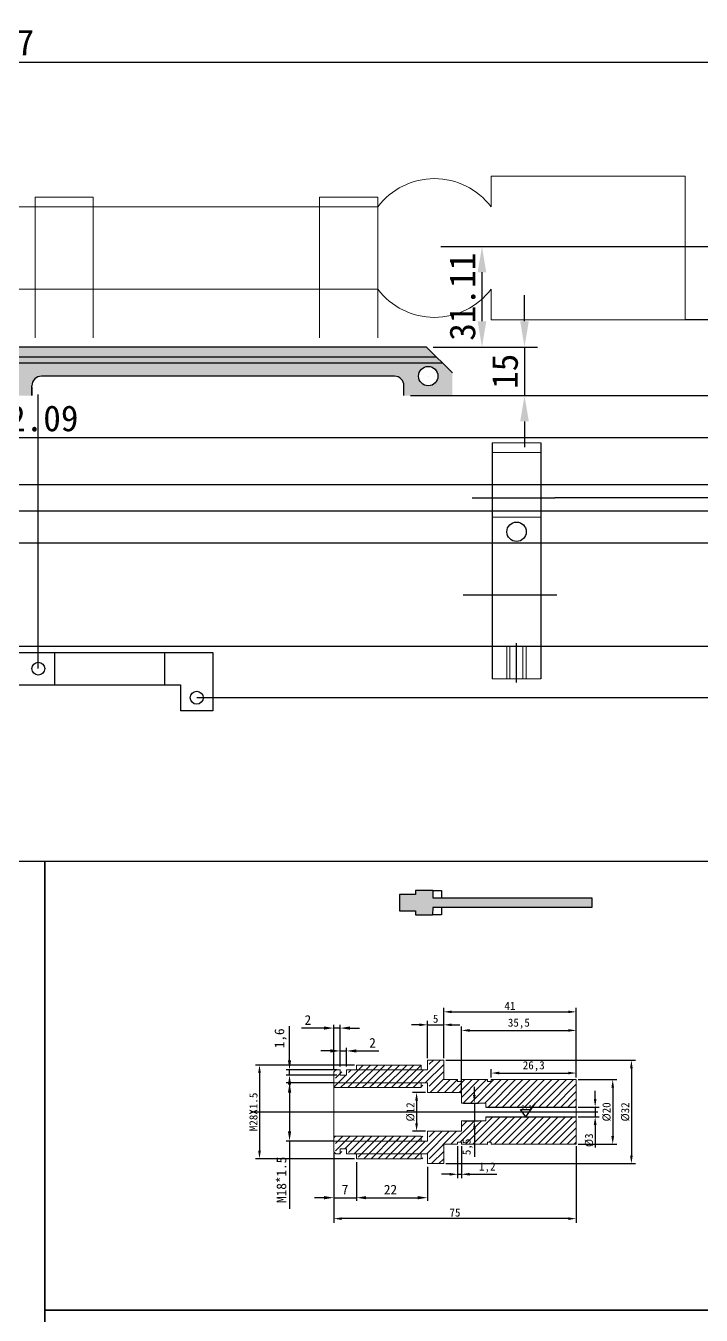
# Model space of a CAD drawing. Header units: millimetres. Extents: x 1443 to 3417, y 283 to 1662.
# Drawn here: x 2330.1 to 2538.9, y 1263.7 to 1662.5 of the extents above; entities that cross this region are included whole.
import ezdxf

# ---------------------------------------------------------------- set-up
doc = ezdxf.new("R2010")
doc.units = ezdxf.units.MM
doc.linetypes.add('ACAD_ISO07W100', pattern=[3, 0, -3])
doc.linetypes.add('DASHDOTX3', pattern=[508, 254, -127, 0, -127])
doc.layers.get('Defpoints').update_dxf_attribs({"color": 6})
doc.layers.add('中线', color=1, linetype='DASHDOTX3')
doc.layers.add('标注线', color=3, linetype='Continuous')
doc.layers.add('实线', color=7, linetype='Continuous', lineweight=20)
doc.layers.add('实线2', color=5, linetype='Continuous', lineweight=20)
doc.styles.get("Standard").update_dxf_attribs({"font": 'SimSun.ttf'})
doc.dimstyles.new('ISO-25', dxfattribs={"dimtxt": 2.5, "dimasz": 2.5, "dimexe": 1.25, "dimexo": 0.625, "dimtad": 1, "dimtxsty": 'Standard', "dimcen": 2.5, "dimadec": 0, "dimazin": 0, "dimtfac": 1, "dimtmove": 0, "dimatfit": 3, "dimfxl": 1, "dimarcsym": 0})
doc.dimstyles.new('大尺寸', dxfattribs={"dimtxt": 8, "dimasz": 8, "dimexe": 4, "dimexo": 2, "dimgap": 2, "dimtad": 1, "dimdsep": 46, "dimtxsty": 'Standard', "dimcen": 8, "dimadec": 0, "dimazin": 0, "dimtfac": 1, "dimtmove": 0, "dimatfit": 3, "dimfxl": 1, "dimarcsym": 0})

# ---------------------------------------------------------------- blocks, each defined once
blk = doc.blocks.new('*D14')
at = {"layer": 'Defpoints', "color": 0}
for p in [(2463.59, 1316.54), (2464.79, 1316.54), (2464.79, 1307.25)]:
    blk.add_point(p, dxfattribs=at)
at = {"layer": '实线', "color": 0, "lineweight": -2}
for p, q in [((2463.59, 1315.92), (2463.59, 1306)), ((2464.79, 1315.92), (2464.79, 1306)), ((2461.09, 1307.25), (2458.59, 1307.25)), ((2463.59, 1307.25), (2464.79, 1307.25)), ((2467.29, 1307.25), (2475.75, 1307.25))]:
    blk.add_line(p, q, dxfattribs=at)
at = {"layer": '实线', "color": 0}
for points in [[(2461.09, 1307.67), (2461.09, 1306.84), (2463.59, 1307.25)], [(2467.29, 1307.67), (2467.29, 1306.84), (2464.79, 1307.25)]]:
    blk.add_solid(points, dxfattribs=at)
at = {"layer": '实线', "color": 0, "insert": (2472.77, 1309.34), "char_height": 2.5, "attachment_point": 5}
blk.add_mtext('1,2', dxfattribs=at)
blk = doc.blocks.new('*D15')
at = {"layer": 'Defpoints', "color": 0}
for p in [(2459.29, 1342.54), (2459.29, 1310.54), (2517.34, 1310.54)]:
    blk.add_point(p, dxfattribs=at)
at = {"layer": '实线', "color": 0, "lineweight": -2}
for p, q in [((2459.91, 1342.54), (2518.59, 1342.54)), ((2517.34, 1340.04), (2517.34, 1313.04)), ((2459.91, 1310.54), (2518.59, 1310.54))]:
    blk.add_line(p, q, dxfattribs=at)
at = {"layer": '实线', "color": 0}
for points in [[(2516.92, 1340.04), (2517.75, 1340.04), (2517.34, 1342.54)], [(2516.92, 1313.04), (2517.75, 1313.04), (2517.34, 1310.54)]]:
    blk.add_solid(points, dxfattribs=at)
at = {"layer": '实线', "color": 0, "insert": (2515.46, 1326.54), "char_height": 2.5, "attachment_point": 5, "rotation": 90}
blk.add_mtext('%%c32', dxfattribs=at)
blk = doc.blocks.new('*D16')
at = {"layer": 'Defpoints', "color": 0}
for p in [(2500.29, 1351.74), (2500.29, 1336.54), (2464.79, 1331.54)]:
    blk.add_point(p, dxfattribs=at)
at = {"layer": '实线', "color": 0, "lineweight": -2}
for p, q in [((2464.79, 1332.17), (2464.79, 1352.99)), ((2500.29, 1337.17), (2500.29, 1352.99)), ((2467.29, 1351.74), (2497.79, 1351.74))]:
    blk.add_line(p, q, dxfattribs=at)
at = {"layer": '实线', "color": 0}
for points in [[(2467.29, 1352.16), (2467.29, 1351.33), (2464.79, 1351.74)], [(2497.79, 1352.16), (2497.79, 1351.33), (2500.29, 1351.74)]]:
    blk.add_solid(points, dxfattribs=at)
at = {"layer": '实线', "color": 0, "insert": (2482.54, 1353.83), "char_height": 2.5, "attachment_point": 5}
blk.add_mtext('35,5', dxfattribs=at)
blk = doc.blocks.new('*D17')
at = {"layer": 'Defpoints', "color": 0}
for p in [(2473.99, 1336.54), (2500.29, 1338.56), (2500.29, 1336.54)]:
    blk.add_point(p, dxfattribs=at)
at = {"layer": '实线', "color": 0, "lineweight": -2}
for p, q in [((2473.99, 1337.17), (2473.99, 1339.81)), ((2476.49, 1338.56), (2497.79, 1338.56)), ((2500.29, 1337.17), (2500.29, 1339.81))]:
    blk.add_line(p, q, dxfattribs=at)
at = {"layer": '实线', "color": 0}
for points in [[(2476.49, 1338.98), (2476.49, 1338.15), (2473.99, 1338.56)], [(2497.79, 1338.98), (2497.79, 1338.15), (2500.29, 1338.56)]]:
    blk.add_solid(points, dxfattribs=at)
at = {"layer": '实线', "color": 0, "lineweight": -3, "insert": (2487.14, 1340.65), "char_height": 2.5, "attachment_point": 5}
blk.add_mtext('26,3', dxfattribs=at)
blk = doc.blocks.new('*D18')
at = {"color": 0, "lineweight": -2}
for p, q in [((2459.29, 1343.17), (2459.29, 1358.74)), ((2461.79, 1357.49), (2497.79, 1357.49)), ((2500.29, 1337.17), (2500.29, 1358.74))]:
    blk.add_line(p, q, dxfattribs=at)
at = {"color": 0}
for points in [[(2461.79, 1357.9), (2461.79, 1357.07), (2459.29, 1357.49)], [(2497.79, 1357.9), (2497.79, 1357.07), (2500.29, 1357.49)]]:
    blk.add_solid(points, dxfattribs=at)
at = {"layer": 'Defpoints', "color": 0}
for p in [(2500.29, 1357.49), (2459.29, 1342.54), (2500.29, 1336.54)]:
    blk.add_point(p, dxfattribs=at)
at = {"color": 0, "insert": (2479.79, 1359.36), "char_height": 2.5, "attachment_point": 5}
blk.add_mtext('41', dxfattribs=at)
blk = doc.blocks.new('*D19')
at = {"color": 0, "lineweight": -2}
for p, q in [((2506.14, 1330.54), (2506.14, 1333.04)), ((2500.91, 1328.04), (2507.39, 1328.04)), ((2506.14, 1328.04), (2506.14, 1325.04)), ((2500.91, 1325.04), (2507.39, 1325.04)), ((2506.14, 1322.54), (2506.14, 1315.53))]:
    blk.add_line(p, q, dxfattribs=at)
at = {"color": 0}
for points in [[(2505.72, 1330.54), (2506.55, 1330.54), (2506.14, 1328.04)], [(2505.72, 1322.54), (2506.55, 1322.54), (2506.14, 1325.04)]]:
    blk.add_solid(points, dxfattribs=at)
at = {"layer": 'Defpoints', "color": 0}
for p in [(2500.29, 1328.04), (2500.29, 1325.04), (2506.14, 1325.04)]:
    blk.add_point(p, dxfattribs=at)
at = {"color": 0, "insert": (2504.26, 1317.78), "char_height": 2.5, "attachment_point": 5, "rotation": 90}
blk.add_mtext('%%c3', dxfattribs=at)
blk = doc.blocks.new('*D301')
at = {"color": 0, "lineweight": -2}
for p, q in [((2453.67, 1332.54), (2449.66, 1332.54)), ((2450.91, 1330.04), (2450.91, 1323.04)), ((2453.67, 1320.54), (2449.66, 1320.54))]:
    blk.add_line(p, q, dxfattribs=at)
at = {"color": 0}
for points in [[(2450.49, 1330.04), (2451.32, 1330.04), (2450.91, 1332.54)], [(2450.49, 1323.04), (2451.32, 1323.04), (2450.91, 1320.54)]]:
    blk.add_solid(points, dxfattribs=at)
at = {"layer": 'Defpoints', "color": 0}
for p in [(2454.29, 1332.54), (2450.91, 1320.54), (2454.29, 1320.54)]:
    blk.add_point(p, dxfattribs=at)
at = {"color": 0, "insert": (2449.03, 1326.54), "char_height": 2.5, "attachment_point": 5, "rotation": 90}
blk.add_mtext('%%c12', dxfattribs=at)
blk = doc.blocks.new('*D327')
at = {"color": 0, "lineweight": -2}
for p, q in [((2425.29, 1313.92), (2425.29, 1292.28)), ((2500.29, 1315.92), (2500.29, 1292.28)), ((2497.79, 1293.53), (2427.79, 1293.53))]:
    blk.add_line(p, q, dxfattribs=at)
at = {"color": 0}
for points in [[(2427.79, 1293.95), (2427.79, 1293.11), (2425.29, 1293.53)], [(2497.79, 1293.95), (2497.79, 1293.11), (2500.29, 1293.53)]]:
    blk.add_solid(points, dxfattribs=at)
at = {"layer": 'Defpoints', "color": 0}
for p in [(2500.29, 1316.54), (2425.29, 1314.54), (2425.29, 1293.53)]:
    blk.add_point(p, dxfattribs=at)
at = {"color": 0, "insert": (2462.79, 1295.41), "char_height": 2.5, "attachment_point": 5}
blk.add_mtext('75', dxfattribs=at)
blk = doc.blocks.new('*D337')
at = {"color": 0, "lineweight": -2}
for p, q in [((2451.79, 1353.48), (2449.29, 1353.48)), ((2454.29, 1343.17), (2454.29, 1354.73)), ((2454.29, 1353.48), (2459.29, 1353.48)), ((2459.29, 1343.17), (2459.29, 1354.73)), ((2461.79, 1353.48), (2464.29, 1353.48))]:
    blk.add_line(p, q, dxfattribs=at)
at = {"color": 0}
for points in [[(2451.79, 1353.89), (2451.79, 1353.06), (2454.29, 1353.48)], [(2461.79, 1353.89), (2461.79, 1353.06), (2459.29, 1353.48)]]:
    blk.add_solid(points, dxfattribs=at)
at = {"layer": 'Defpoints', "color": 0}
for p in [(2459.29, 1353.48), (2454.29, 1342.54), (2459.29, 1342.54)]:
    blk.add_point(p, dxfattribs=at)
at = {"color": 0, "insert": (2456.79, 1355.35), "char_height": 2.5, "attachment_point": 5}
blk.add_mtext('5', dxfattribs=at)
blk = doc.blocks.new('*D338')
at = {"color": 0, "lineweight": -2}
for p, q in [((2500.91, 1336.54), (2512.82, 1336.54)), ((2511.57, 1334.04), (2511.57, 1319.04)), ((2500.91, 1316.54), (2512.82, 1316.54))]:
    blk.add_line(p, q, dxfattribs=at)
at = {"color": 0}
for points in [[(2511.15, 1334.04), (2511.98, 1334.04), (2511.57, 1336.54)], [(2511.15, 1319.04), (2511.98, 1319.04), (2511.57, 1316.54)]]:
    blk.add_solid(points, dxfattribs=at)
at = {"layer": 'Defpoints', "color": 0}
for p in [(2500.29, 1336.54), (2500.29, 1316.54), (2511.57, 1316.54)]:
    blk.add_point(p, dxfattribs=at)
at = {"color": 0, "insert": (2509.69, 1326.54), "char_height": 2.5, "attachment_point": 5, "rotation": 90}
blk.add_mtext('%%c20', dxfattribs=at)
blk = doc.blocks.new('*D339')
at = {"color": 0, "lineweight": -2}
for p, q in [((2468.77, 1331.79), (2468.77, 1334.29)), ((2465.42, 1329.29), (2470.02, 1329.29)), ((2468.77, 1329.29), (2468.77, 1323.79)), ((2465.42, 1323.79), (2470.02, 1323.79)), ((2468.77, 1321.29), (2468.77, 1312.64))]:
    blk.add_line(p, q, dxfattribs=at)
at = {"color": 0}
for points in [[(2468.36, 1331.79), (2469.19, 1331.79), (2468.77, 1329.29)], [(2468.36, 1321.29), (2469.19, 1321.29), (2468.77, 1323.79)]]:
    blk.add_solid(points, dxfattribs=at)
at = {"layer": 'Defpoints', "color": 0}
for p in [(2464.79, 1329.29), (2464.79, 1323.79), (2468.77, 1323.79)]:
    blk.add_point(p, dxfattribs=at)
at = {"color": 0, "insert": (2466.69, 1315.72), "char_height": 2.5, "attachment_point": 5, "rotation": 90}
blk.add_mtext('5,5', dxfattribs=at)
blk = doc.blocks.new('*D340')
at = {"color": 0, "lineweight": -2}
for p, q in [((2431.67, 1341.04), (2401.08, 1341.04)), ((2402.33, 1338.54), (2402.33, 1314.54)), ((2431.67, 1312.04), (2401.08, 1312.04))]:
    blk.add_line(p, q, dxfattribs=at)
at = {"color": 0}
for points in [[(2401.92, 1338.54), (2402.75, 1338.54), (2402.33, 1341.04)], [(2401.92, 1314.54), (2402.75, 1314.54), (2402.33, 1312.04)]]:
    blk.add_solid(points, dxfattribs=at)
at = {"layer": 'Defpoints', "color": 0}
for p in [(2432.29, 1341.04), (2402.33, 1312.04), (2432.3, 1312.04)]:
    blk.add_point(p, dxfattribs=at)
at = {"color": 0, "insert": (2400.46, 1326.54), "char_height": 2.5, "attachment_point": 5, "rotation": 90}
blk.add_mtext('M28X1.5', dxfattribs=at)
blk = doc.blocks.new('*D434')
at = {"color": 0, "lineweight": -2}
for p, q in [((2063.97, 1522.44), (2063.97, 1539)), ((2596.06, 1524.94), (2596.06, 1539)), ((2588.06, 1535), (2071.97, 1535))]:
    blk.add_line(p, q, dxfattribs=at)
at = {"color": 0}
for points in [[(2071.97, 1536.33), (2071.97, 1533.67), (2063.97, 1535)], [(2588.06, 1536.33), (2588.06, 1533.67), (2596.06, 1535)]]:
    blk.add_solid(points, dxfattribs=at)
at = {"layer": 'Defpoints', "color": 0}
for p in [(2063.97, 1535), (2063.97, 1520.44), (2596.06, 1522.94)]:
    blk.add_point(p, dxfattribs=at)
at = {"color": 0, "insert": (2330.02, 1541), "char_height": 8, "attachment_point": 5}
blk.add_mtext('532.09', dxfattribs=at)
blk = doc.blocks.new('*D435')
at = {"color": 0, "lineweight": -2}
for p, q in [((1924.9, 1521.21), (1924.9, 1655.22)), ((2707.77, 1528.46), (2707.77, 1655.22)), ((1932.9, 1651.22), (2699.77, 1651.22))]:
    blk.add_line(p, q, dxfattribs=at)
at = {"color": 0}
for points in [[(1932.9, 1652.55), (1932.9, 1649.88), (1924.9, 1651.22)], [(2699.77, 1652.55), (2699.77, 1649.88), (2707.77, 1651.22)]]:
    blk.add_solid(points, dxfattribs=at)
at = {"layer": 'Defpoints', "color": 0}
for p in [(2707.77, 1651.22), (2707.77, 1526.46), (1924.9, 1519.21)]:
    blk.add_point(p, dxfattribs=at)
at = {"color": 0, "insert": (2316.33, 1657.22), "char_height": 8, "attachment_point": 5}
blk.add_mtext('782.87', dxfattribs=at)
blk = doc.blocks.new('*D437')
at = {"color": 0, "lineweight": -2}
for p, q in [((2458.43, 1594.22), (2619.57, 1594.22)), ((2615.57, 1534.46), (2615.57, 1586.22)), ((2614.06, 1526.46), (2611.57, 1526.46))]:
    blk.add_line(p, q, dxfattribs=at)
at = {"color": 0}
for points in [[(2614.24, 1586.22), (2616.9, 1586.22), (2615.57, 1594.22)], [(2614.24, 1534.46), (2616.9, 1534.46), (2615.57, 1526.46)]]:
    blk.add_solid(points, dxfattribs=at)
at = {"layer": 'Defpoints', "color": 0}
for p in [(2456.43, 1594.22), (2615.57, 1594.22), (2616.06, 1526.46)]:
    blk.add_point(p, dxfattribs=at)
at = {"color": 0, "insert": (2609.57, 1560.34), "char_height": 8, "attachment_point": 5, "rotation": 90}
blk.add_mtext('67.76', dxfattribs=at)
blk = doc.blocks.new('*D438')
at = {"color": 0, "lineweight": -2}
for p, q in [((2458.43, 1594.22), (2475.13, 1594.22)), ((2471.13, 1586.22), (2471.13, 1571.1)), ((2456, 1563.1), (2475.13, 1563.1))]:
    blk.add_line(p, q, dxfattribs=at)
at = {"color": 0}
for points in [[(2469.8, 1586.22), (2472.46, 1586.22), (2471.13, 1594.22)], [(2469.8, 1571.1), (2472.46, 1571.1), (2471.13, 1563.1)]]:
    blk.add_solid(points, dxfattribs=at)
at = {"layer": 'Defpoints', "color": 0}
for p in [(2456.43, 1594.22), (2454, 1563.1), (2471.13, 1563.1)]:
    blk.add_point(p, dxfattribs=at)
at = {"color": 0, "insert": (2465.13, 1578.66), "char_height": 8, "attachment_point": 5, "rotation": 90}
blk.add_mtext('31.11', dxfattribs=at)
blk = doc.blocks.new('*D439')
at = {"color": 0, "lineweight": -2}
for p, q in [((2484.28, 1571.1), (2484.28, 1579.1)), ((2456, 1563.1), (2488.28, 1563.1)), ((2484.28, 1563.1), (2484.28, 1548.11)), ((2449.01, 1548.11), (2488.28, 1548.11)), ((2484.28, 1540.11), (2484.28, 1532.11))]:
    blk.add_line(p, q, dxfattribs=at)
at = {"color": 0}
for points in [[(2482.95, 1571.1), (2485.62, 1571.1), (2484.28, 1563.1)], [(2482.95, 1540.11), (2485.62, 1540.11), (2484.28, 1548.11)]]:
    blk.add_solid(points, dxfattribs=at)
at = {"layer": 'Defpoints', "color": 0}
for p in [(2454, 1563.1), (2447.01, 1548.11), (2484.28, 1548.11)]:
    blk.add_point(p, dxfattribs=at)
at = {"color": 0, "insert": (2478.28, 1555.61), "char_height": 8, "attachment_point": 5, "rotation": 90}
blk.add_mtext('15', dxfattribs=at)
blk = doc.blocks.new('*D440')
at = {"color": 0, "lineweight": -2}
for p, q in [((2564.55, 1548.11), (2564.55, 1587.31)), ((2451.01, 1548.11), (2568.55, 1548.11)), ((2564.55, 1528.44), (2564.55, 1540.11)), ((2581.97, 1520.44), (2560.55, 1520.44))]:
    blk.add_line(p, q, dxfattribs=at)
at = {"color": 0}
for points in [[(2563.22, 1540.11), (2565.89, 1540.11), (2564.55, 1548.11)], [(2563.22, 1528.44), (2565.89, 1528.44), (2564.55, 1520.44)]]:
    blk.add_solid(points, dxfattribs=at)
at = {"layer": 'Defpoints', "color": 0}
for p in [(2449.01, 1548.11), (2564.55, 1548.11), (2583.97, 1520.44)]:
    blk.add_point(p, dxfattribs=at)
at = {"color": 0, "insert": (2558.55, 1571.71), "char_height": 8, "attachment_point": 5, "rotation": 90}
blk.add_mtext('27.67', dxfattribs=at)

msp = doc.modelspace()

# ---------------------------------------------------------------- hatches: boundary and pattern name
h = msp.add_hatch(color=256)
h.set_gradient(color1=(0, 0, 255), one_color=1, tint=1, name='INVCURVED')
h.paths.add_polyline_path([(2264.00951, 1563.10477), (2264.00951, 1560.10476), (2456.99951, 1560.10476), (2453.99951, 1563.10476)])
h = msp.add_hatch(color=256)
h.set_gradient(color1=(0, 0, 255), one_color=1, tint=1, name='INVCURVED')
h.paths.add_polyline_path([(2458.99951, 1558.10476), (2456.99951, 1560.10476), (2264.00951, 1560.10476), (2264.00951, 1558.10476)])
h = msp.add_hatch(color=256)
h.set_gradient(color1=(0, 0, 255), one_color=1, tint=1, name='INVCURVED')
h.paths.add_polyline_path([(2264.00951, 1558.10476), (2458.99951, 1558.10476), (2462.00951, 1555.09476), (2462.00951, 1548.10613), (2458.36224, 1548.1082), (2447.01122, 1548.10767), (2447.01122, 1551.103, 0.419857168), (2443.95021, 1554.11038), (2334.92333, 1554.1033, 0.414213562), (2331.92333, 1551.1033), (2331.92333, 1548.1033), (2316.92771, 1548.10261), (2316.92771, 1551.10261, 0.414213562), (2313.92771, 1554.10261)])
h.paths.add_polyline_path([(2457.50951, 1554.11038, 1), (2451.50951, 1554.11038, 1)], flags=16)
h.paths.add_polyline_path([(2321.42333, 1554.1033, 1), (2327.42333, 1554.1033, 1)], flags=16)
h = msp.add_hatch(color=256)
h.set_gradient(color1=(70, 191, 64), one_color=1, tint=1, name='SPHERICAL')
h.paths.add_polyline_path([(2505.11576, 1392.74394), (2455.92443, 1392.72358), (2455.94479, 1394.99663), (2450.5979, 1394.99663), (2450.5979, 1393.73535), (2445.64041, 1393.73535), (2445.64041, 1388.7496), (2450.56571, 1388.7496), (2450.56571, 1387.46296), (2455.87731, 1387.46296), (2455.89774, 1389.74394), (2505.11576, 1389.74394)])
h = msp.add_hatch()
h.set_pattern_fill('ANSI31', color=256, scale=0.5, style=0)
h.paths.add_polyline_path([(2432.81011, 1339.5429), (2429.80284, 1339.54206), (2429.80329, 1337.9415), (2427.80329, 1337.9415), (2427.80284, 1339.5415), (2426.80983, 1339.54123, 0.414131667), (2425.81011, 1338.54123), (2425.81011, 1335.54095), (2434.81011, 1335.54095), (2454.81011, 1335.54095), (2454.81011, 1339.5429), (2452.81011, 1339.5429)])
h.paths.add_polyline_path([(2452.81011, 1341.04095), (2434.81011, 1341.04095), (2434.81011, 1339.5429), (2452.81011, 1339.5429)])
h.paths.add_polyline_path([(2434.81011, 1341.04095), (2432.81011, 1341.04095), (2432.81011, 1339.5429), (2434.81011, 1339.5429)])
h.paths.add_polyline_path([(2452.81011, 1335.54095), (2434.81011, 1335.54095), (2434.81011, 1334.04095), (2452.81011, 1334.04095)])
h.paths.add_polyline_path([(2452.81011, 1319.04182), (2434.81011, 1319.04182), (2434.81011, 1317.54095), (2452.66859, 1317.54095), (2452.81011, 1317.68247)], flags=17)
h.paths.add_polyline_path([(2459.28881, 1316.54186), (2461.35378, 1316.54186), (2463.5901, 1316.54186), (2463.5901, 1317.14189), (2464.7901, 1317.14189), (2464.7901, 1316.54189), (2472.78881, 1316.54189), (2472.78881, 1317.14189), (2473.98881, 1317.14189), (2473.98881, 1316.54189), (2475.17299, 1316.54189), (2500.28881, 1316.54189), (2500.28881, 1325.04187), (2498.56529, 1325.04187), (2498.56529, 1325.04187), (2498.56529, 1325.04187), (2472.28881, 1325.04187), (2472.29075, 1323.79186), (2464.7901, 1323.79186), (2464.7901, 1320.54186), (2454.81011, 1320.54186), (2454.81011, 1319.04182), (2454.81011, 1317.54095), (2452.81011, 1317.54095), (2434.81011, 1317.54095), (2425.81011, 1317.54095), (2425.81011, 1314.5429, 0.414213562), (2426.81011, 1313.5429), (2427.80269, 1313.5429), (2427.80316, 1315.14252), (2429.80316, 1315.14249), (2429.8027, 1313.54378), (2432.81738, 1313.5429), (2452.81011, 1313.5429), (2454.81011, 1313.5429), (2454.81011, 1310.5429), (2459.28881, 1310.5429)])
h.paths.add_polyline_path([(2452.81011, 1313.5429), (2432.9551, 1313.5429), (2432.81738, 1313.40519), (2432.81738, 1312.0429), (2452.81011, 1312.0429)], flags=17)
h.paths.add_polyline_path([(2500.28881, 1336.54185), (2485.78881, 1336.54185), (2474.78881, 1336.54179), (2473.98881, 1336.54179), (2473.98881, 1335.94185), (2472.78881, 1335.94185), (2472.78881, 1336.54182), (2470.78931, 1336.54182), (2470.78931, 1336.54185), (2464.7901, 1336.54182), (2464.7901, 1335.94185), (2463.5901, 1335.94185), (2463.5901, 1336.54182), (2459.28881, 1336.54182), (2459.28881, 1342.54095), (2454.81011, 1342.54095), (2454.81011, 1335.04095), (2454.81011, 1334.04095), (2454.81011, 1332.54186), (2464.7901, 1332.54186), (2464.7901, 1329.29188), (2472.28881, 1329.29188), (2472.28881, 1328.04187), (2500.28881, 1328.04187)])
h.paths.add_polyline_path([(2496.83529, 1327.10691), (2500.32052, 1327.10691), (2500.32052, 1329.04725), (2496.83529, 1329.04725)], flags=9)
h = msp.add_hatch()
h.set_pattern_fill('ANSI31', color=256, scale=0.5, style=0)
h.paths.add_polyline_path([(2452.29011, 1335.54095), (2425.29011, 1335.54095), (2425.29011, 1334.04095), (2452.29011, 1334.04095)])
h.paths.add_polyline_path([(2452.29011, 1319.04182), (2425.29011, 1319.04182), (2425.29011, 1317.54095), (2452.14859, 1317.54095), (2452.29011, 1317.68247)])

# ---------------------------------------------------------------- linework, layer by layer
for p, q in [((2710.92771, 1571.48892), (2533.92771, 1571.48892)), ((2444.06073, 1554.11038), (2334.92333, 1554.1033)), ((2331.92333, 1548.1033), (2331.92333, 1551.1033)), ((2333.92771, 1463.64092), (2333.92771, 1548.44794)), ((2447.01122, 1548.10767), (2447.01122, 1551.10767)), ((2583.96528, 1520.44162), (2083.96528, 1520.44162)), ((2583.96528, 1516.44162), (2493.69726, 1516.44162)), ((2083.96528, 1512.44162), (2583.96528, 1512.44162)), ((2572.92901, 1502.45558), (2072.92901, 1502.45558)), ((2572.92901, 1470.45753), (2072.92901, 1470.45753)), ((2312.92771, 1468.64092), (2387.92771, 1468.64092)), ((2387.92771, 1468.64092), (2387.92771, 1450.64092)), ((2312.92771, 1458.64092), (2377.92771, 1458.64092)), ((2377.92771, 1458.64092), (2377.92771, 1450.64092)), ((2710.92771, 1454.64092), (2382.92771, 1454.64092)), ((2387.92771, 1450.64092), (2377.92771, 1450.64092)), ((2455.94479, 1394.99663), (2455.92443, 1392.72358)), ((2458.62964, 1394.99663), (2458.62964, 1392.7247)), ((2505.11576, 1392.74394), (2505.11576, 1389.74394)), ((2455.89774, 1389.74394), (2455.87731, 1387.46296)), ((2458.62964, 1389.74394), (2458.62964, 1387.4617))]:
    msp.add_line(p, q)
at = {"linetype": 'DASHDOTX3'}
for p, q in [((2453.99951, 1563.10476), (2264.00951, 1563.10477)), ((2264.00951, 1560.10476), (2456.99951, 1560.10476)), ((2453.99951, 1563.10476), (2462.00951, 1555.09476)), ((2458.99951, 1558.10476), (2264.00951, 1558.10476))]:
    msp.add_line(p, q, dxfattribs=at)
at = {"color": 1, "linetype": 'ACAD_ISO07W100'}
msp.add_line((2454.50951, 1554.11038), (2454.50951, 1554.11038), dxfattribs=at)
at = {"ltscale": 0.5}
for p, q in [((2474.28584, 1533.44162), (2474.28584, 1460.44358)), ((2489.28584, 1533.44162), (2489.28584, 1460.44358)), ((2500.27478, 1329.54187), (2500.28881, 1329.5559)), ((2452.14859, 1317.54095), (2452.29011, 1317.68247)), ((2432.29738, 1313.40519), (2432.4351, 1313.5429))]:
    msp.add_line(p, q, dxfattribs=at)
at = {"color": 1}
for p, q in [((2338.92771, 1468.64092), (2338.92771, 1458.64092)), ((2372.92771, 1468.64092), (2372.92771, 1458.64092))]:
    msp.add_line(p, q, dxfattribs=at)
at = {"color": 3}
for p, q in [((2450.5979, 1393.73535), (2445.64041, 1393.73535)), ((2445.64041, 1393.73535), (2445.64041, 1388.7496)), ((2455.94479, 1394.99663), (2450.5979, 1394.99663)), ((2450.5979, 1394.99663), (2450.5979, 1393.73535)), ((2455.92443, 1392.72358), (2505.11576, 1392.74394)), ((2445.64041, 1388.7496), (2450.56571, 1388.7496)), ((2450.56571, 1388.7496), (2450.56571, 1387.46296)), ((2505.11576, 1389.74394), (2455.89774, 1389.74394)), ((2450.56571, 1387.46296), (2455.87731, 1387.46296))]:
    msp.add_line(p, q, dxfattribs=at)
at = {"color": 0}
for p, q in [((2455.94479, 1394.99663), (2458.62964, 1394.99663)), ((2458.62964, 1387.4617), (2455.87731, 1387.46296))]:
    msp.add_line(p, q, dxfattribs=at)
for centre, radius in [((2454.50951, 1554.11038), 3), ((2481.82579, 1505.97344), 3), ((2333.92771, 1463.64092), 2), ((2382.92771, 1454.64092), 2)]:
    msp.add_circle(centre, radius)
for centre, radius, start, end in [((2334.92333, 1551.1033), 3, 90, 180), ((2444.00567, 1551.10534), 3.00555, 0.0445427, 88.9501824)]:
    msp.add_arc(centre, radius, start, end)
at = {"layer": 'Defpoints', "ltscale": 0.5}
for points in [[(1921.62479, 1404.13368), (2335.92657, 1404.13368), (2335.92657, 955.9453), (1921.62479, 955.9453)], [(2335.92657, 1404.13368), (2556.78395, 1404.13368), (2556.78395, 1265.19944), (2335.92657, 1265.19944)], [(2335.92657, 1265.19944), (2556.78395, 1265.19944), (2556.78395, 1137.91411), (2335.92657, 1137.91411)]]:
    msp.add_lwpolyline(points, close=True, dxfattribs=at)
at = {"layer": '中线', "ltscale": 0.5}
for p, q in [((2468.12956, 1516.44162), (2493.69726, 1516.44162)), ((2465.28584, 1486.44324), (2494.30346, 1486.44324)), ((2481.78584, 1459.30182), (2481.78584, 1471.46863)), ((2399.6241, 1326.54206), (2506.9166, 1326.54206))]:
    msp.add_line(p, q, dxfattribs=at)
at = {"layer": '实线', "color": 0, "lineweight": -3, "ltscale": 0.5}
for p, q in [((2331.92333, 1550.74592), (2331.92333, 1548.1033)), ((2472.28881, 1328.04187), (2500.28881, 1328.04187)), ((2472.28881, 1325.04187), (2500.28881, 1325.04187))]:
    msp.add_line(p, q, dxfattribs=at)
at = {"layer": '实线', "ltscale": 0.5}
for p, q in [((2474.28584, 1533.44162), (2489.28584, 1533.44162)), ((2474.28584, 1530.44162), (2489.28584, 1530.44162)), ((2474.28584, 1510.44162), (2489.28584, 1510.44162)), ((2474.28584, 1502.44358), (2489.28584, 1502.44358)), ((2474.28584, 1470.44358), (2489.28584, 1470.44358)), ((2479.78584, 1470.44358), (2479.78584, 1460.44358)), ((2483.78584, 1470.44358), (2483.78584, 1460.44358)), ((2474.28584, 1460.44358), (2489.28584, 1460.44358)), ((2432.29011, 1341.04095), (2452.29011, 1341.04095)), ((2432.29011, 1341.04095), (2432.29011, 1339.5429)), ((2452.29011, 1341.04095), (2452.29011, 1339.5429)), ((2454.29011, 1342.54095), (2454.29011, 1339.5429)), ((2454.29011, 1342.54095), (2459.28881, 1342.54095)), ((2459.28881, 1342.54095), (2459.28881, 1336.54182)), ((2425.29011, 1338.54123), (2425.29011, 1314.5429)), ((2427.28284, 1339.5415), (2426.28983, 1339.54123)), ((2427.28329, 1337.9415), (2427.28284, 1339.5415)), ((2429.28329, 1337.9415), (2427.28329, 1337.9415)), ((2432.29011, 1339.5429), (2429.28284, 1339.54206)), ((2429.28329, 1337.9415), (2429.28284, 1339.54206)), ((2452.29011, 1339.5429), (2454.29011, 1339.5429)), ((2463.5901, 1336.54182), (2459.28881, 1336.54182)), ((2463.5901, 1336.54185), (2463.5901, 1335.94185)), ((2466.78946, 1336.54185), (2464.7901, 1336.54185)), ((2464.7901, 1336.54185), (2466.78946, 1336.54185)), ((2464.7901, 1336.54185), (2464.7901, 1335.94185)), ((2470.78946, 1336.54185), (2464.7901, 1336.54182)), ((2472.7901, 1336.54182), (2470.78931, 1336.54182)), ((2470.78946, 1336.54185), (2472.78881, 1336.54185)), ((2472.78881, 1336.54185), (2472.78881, 1335.94185)), ((2473.98881, 1336.54179), (2473.98881, 1335.94185)), ((2474.78881, 1336.54179), (2473.98881, 1336.54179)), ((2474.78881, 1336.54179), (2485.78881, 1336.54185)), ((2485.78881, 1336.54185), (2500.28881, 1336.54185)), ((2500.28881, 1336.54185), (2500.28881, 1316.54189)), ((2425.29011, 1334.04095), (2452.29011, 1334.04095)), ((2452.29011, 1334.04095), (2452.29011, 1335.54095)), ((2452.29011, 1335.54095), (2454.29011, 1335.54095)), ((2454.29011, 1335.54095), (2454.29011, 1334.04095)), ((2454.29011, 1332.54186), (2454.29011, 1334.04095)), ((2464.7901, 1332.54186), (2454.29011, 1332.54186)), ((2463.5901, 1335.94185), (2464.7901, 1335.94185)), ((2464.7901, 1332.54186), (2464.7901, 1329.29188)), ((2472.78881, 1335.94185), (2473.98881, 1335.94185)), ((2472.28701, 1329.29188), (2464.7901, 1329.29188)), ((2472.28881, 1328.04187), (2472.28881, 1329.29188)), ((2472.28881, 1325.04187), (2472.29075, 1323.79186)), ((2454.29011, 1320.54186), (2454.29011, 1319.04182)), ((2464.7901, 1320.54186), (2454.29011, 1320.54186)), ((2472.28902, 1323.79186), (2464.7901, 1323.79186)), ((2464.7901, 1323.79186), (2464.7901, 1320.54186)), ((2425.29011, 1319.04182), (2452.29011, 1319.04182)), ((2452.29011, 1319.04182), (2452.29011, 1317.54095)), ((2452.29011, 1317.54095), (2454.29011, 1317.54095)), ((2454.29011, 1317.54095), (2454.29011, 1319.04182)), ((2459.28881, 1316.54186), (2459.28881, 1310.5429)), ((2461.35378, 1316.54186), (2459.28881, 1316.54186)), ((2461.35378, 1316.54186), (2463.5901, 1316.54186)), ((2463.5901, 1317.14189), (2463.5901, 1316.54189)), ((2463.5901, 1317.14189), (2464.7901, 1317.14189)), ((2464.7901, 1317.14189), (2464.7901, 1316.54189)), ((2472.78881, 1316.54189), (2464.7901, 1316.54189)), ((2472.78881, 1317.14189), (2472.78881, 1316.54189)), ((2472.78881, 1317.14189), (2473.98881, 1317.14189)), ((2473.98881, 1317.14189), (2473.98881, 1316.54189)), ((2473.98881, 1316.54189), (2475.17299, 1316.54189)), ((2500.28881, 1316.54189), (2474.78881, 1316.54189)), ((2426.29011, 1313.5429), (2427.28269, 1313.5429)), ((2427.28316, 1315.14252), (2427.28269, 1313.54252)), ((2429.28316, 1315.14249), (2427.28316, 1315.14252)), ((2429.28316, 1315.14249), (2429.28269, 1313.54194)), ((2432.29738, 1313.5429), (2429.2827, 1313.54378)), ((2432.29738, 1313.5429), (2432.29738, 1312.0429)), ((2452.29011, 1313.5429), (2452.29011, 1312.0429)), ((2452.29011, 1313.5429), (2454.29011, 1313.5429)), ((2454.29011, 1313.5429), (2454.29011, 1310.5429)), ((2432.29738, 1312.0429), (2452.29011, 1312.0429)), ((2454.29011, 1310.5429), (2459.28881, 1310.5429))]:
    msp.add_line(p, q, dxfattribs=at)
for centre, start, end in [((2426.29011, 1338.54123), 90.0160208, 180), ((2426.29011, 1314.5429), 180, 270)]:
    msp.add_arc(centre, 1, start, end, dxfattribs=at)
at = {"layer": '实线2', "ltscale": 0.2}
for p, q in [((2473.92771, 1615.98892), (2533.92771, 1615.98892)), ((2473.92771, 1615.98892), (2473.92771, 1606.48892)), ((2533.92771, 1615.98892), (2533.92771, 1571.48892)), ((2332.92415, 1609.48892), (2350.92415, 1609.48892)), ((2420.92771, 1609.48892), (2438.92771, 1609.48892)), ((2438.92771, 1606.48892), (2288.92771, 1606.48892)), ((2288.92771, 1580.98892), (2438.92771, 1580.98892)), ((2473.92771, 1580.98892), (2473.92771, 1571.48892)), ((2533.92771, 1571.48892), (2473.92771, 1571.48892))]:
    msp.add_line(p, q, dxfattribs=at)
at = {"layer": '实线2', "ltscale": 0.5}
for p, q in [((2332.92415, 1609.48892), (2332.92415, 1565.98892)), ((2350.92415, 1609.48892), (2350.92415, 1565.98892)), ((2420.92771, 1609.48892), (2420.92771, 1565.98892)), ((2438.92771, 1609.48892), (2438.92771, 1565.98892)), ((2478.78584, 1460.44358), (2478.78584, 1470.44358)), ((2484.78584, 1460.44358), (2484.78584, 1470.44358)), ((2432.29011, 1339.5429), (2452.29011, 1339.5429)), ((2425.29011, 1335.54095), (2454.29011, 1335.54095)), ((2454.29011, 1335.54095), (2454.29011, 1334.04095)), ((2425.29011, 1317.54095), (2454.29011, 1317.54095)), ((2454.29011, 1317.54095), (2454.29011, 1319.04182)), ((2432.29738, 1313.5429), (2452.29011, 1313.5429))]:
    msp.add_line(p, q, dxfattribs=at)
at = {"layer": '实线2', "ltscale": 0.2}
for centre, start, end in [((2456.42771, 1593.25969), 37.0876779, 142.9123221), ((2456.42771, 1594.21815), 217.0876779, 322.9123221)]:
    msp.add_arc(centre, 21.9377, start, end, dxfattribs=at)
at = {"layer": '标注线', "ltscale": 0.5}
for p, q in [((2411.61696, 1342.5415), (2411.61696, 1353.0415)), ((2422.29011, 1352.473), (2415.29011, 1352.473)), ((2425.29011, 1339.54123), (2425.29011, 1353.473)), ((2427.28284, 1352.473), (2425.29011, 1352.473)), ((2427.28284, 1340.5415), (2427.28284, 1353.473)), ((2430.28284, 1352.473), (2433.28284, 1352.473)), ((2459.28881, 1343.54095), (2459.28881, 1350.41145)), ((2424.28284, 1345.40278), (2421.28284, 1345.40278)), ((2427.28284, 1341.5415), (2427.28284, 1346.40278)), ((2427.28284, 1345.40278), (2429.28284, 1345.40278)), ((2429.28284, 1340.54206), (2429.28284, 1346.40278)), ((2432.28284, 1345.40278), (2439.28284, 1345.40278)), ((2426.28284, 1339.5415), (2410.61696, 1339.5415)), ((2426.28329, 1337.9415), (2410.61696, 1337.9415)), ((2411.61696, 1337.9415), (2411.61696, 1339.5415)), ((2425.29011, 1335.54095), (2410.62838, 1335.54095)), ((2411.61696, 1334.9415), (2411.61696, 1331.9415)), ((2411.62838, 1332.54095), (2411.62838, 1320.54095)), ((2425.29011, 1317.54095), (2410.62838, 1317.54095)), ((2411.62838, 1317.54095), (2411.62838, 1296.54095)), ((2425.29011, 1313.5429), (2425.29011, 1299.00923)), ((2432.29738, 1311.0429), (2432.29738, 1299.00923)), ((2432.29738, 1311.0429), (2432.29738, 1299.00923)), ((2454.29011, 1309.5429), (2454.29011, 1299.00923)), ((2454.29011, 1308.5429), (2454.29011, 1304.46313)), ((2422.29011, 1300.00923), (2419.29011, 1300.00923)), ((2425.29011, 1300.00923), (2432.29738, 1300.00923)), ((2435.29738, 1300.00923), (2438.29738, 1300.00923)), ((2435.29738, 1300.00923), (2451.29011, 1300.00923))]:
    msp.add_line(p, q, dxfattribs=at)
at = {"layer": '标注线'}
for p, q in [((2484.69581, 1325.04187), (2487.69286, 1329.23997)), ((2484.69581, 1325.04187), (2483.09581, 1327.28307)), ((2483.09581, 1327.28307), (2486.29581, 1327.28307))]:
    msp.add_line(p, q, dxfattribs=at)
at = {"layer": '标注线', "ltscale": 0.5}
for points in [[(2422.29011, 1352.973), (2422.29011, 1351.973), (2425.29011, 1352.473)], [(2430.28284, 1352.973), (2430.28284, 1351.973), (2427.28284, 1352.473)], [(2424.28284, 1345.90278), (2424.28284, 1344.90278), (2427.28284, 1345.40278)], [(2432.28284, 1345.90278), (2432.28284, 1344.90278), (2429.28284, 1345.40278)], [(2411.11696, 1342.5415), (2412.11696, 1342.5415), (2411.61696, 1339.5415)], [(2411.11696, 1334.9415), (2412.11696, 1334.9415), (2411.61696, 1337.9415)], [(2411.12838, 1332.54095), (2412.12838, 1332.54095), (2411.62838, 1335.54095)], [(2411.12838, 1320.54095), (2412.12838, 1320.54095), (2411.62838, 1317.54095)], [(2422.29011, 1300.50923), (2422.29011, 1299.50923), (2425.29011, 1300.00923)], [(2435.29738, 1300.50923), (2435.29738, 1299.50923), (2432.29738, 1300.00923)], [(2435.29738, 1300.50923), (2435.29738, 1299.50923), (2432.29738, 1300.00923)], [(2451.29011, 1300.50923), (2451.29011, 1299.50923), (2454.29011, 1300.00923)]]:
    msp.add_solid(points, dxfattribs=at)

# ---------------------------------------------------------------- texts
at = {"layer": '标注线'}
for s, height, p in [('0.4', 1.330522, (2483.2892, 1327.4303)), ('22', 3, (2440.79375, 1301.00923))]:
    msp.add_text(s, height=height, dxfattribs=at).set_placement(p)
at = {"layer": '标注线', "ltscale": 0.5, "char_height": 3, "attachment_point": 5}
for s, insert in [('2', (2417.29011, 1354.973)), ('2', (2437.28284, 1347.90278)), ('7', (2428.79375, 1302.50923))]:
    msp.add_mtext(s, dxfattribs=dict(at, insert=insert))
at = {"layer": '标注线', "ltscale": 0.5, "char_height": 3, "attachment_point": 5, "rotation": 90}
for s, insert in [('1,6', (2408.86696, 1349.2915)), ('M18*1.5', (2409.12838, 1305.54095))]:
    msp.add_mtext(s, dxfattribs=dict(at, insert=insert))

# ---------------------------------------------------------------- dimensions: what is measured, and where the dimension line sits
for base, p1, p2, picture, middle in [((2707.76697, 1651.21766), (1924.89714, 1519.2112), (2707.76697, 1526.45534), '*D435', (2316.33206, 1657.21766)), ((2063.97073, 1535.00119), (2596.06138, 1522.94162), (2063.97073, 1520.44162), '*D434', (2330.01606, 1541.00119))]:
    dim = msp.add_linear_dim(base=base, p1=p1, p2=p2, dimstyle='大尺寸')
    dim.commit()
    dim.dimension.update_dxf_attribs({"geometry": picture, "text_midpoint": middle})
for base, p1, p2, picture, middle in [((2471.12841, 1563.10476), (2456.42771, 1594.21815), (2453.99951, 1563.10476), '*D438', (2465.12841, 1578.66146)), ((2615.56926, 1594.21815), (2616.06138, 1526.45534), (2456.42771, 1594.21815), '*D437', (2609.56926, 1560.33674)), ((2564.55297, 1548.10767), (2583.96528, 1520.44162), (2449.01122, 1548.10767), '*D440', (2558.55297, 1571.70767)), ((2484.28277, 1548.10767), (2453.99951, 1563.10476), (2447.01122, 1548.10767), '*D439', (2478.28277, 1555.60622))]:
    dim = msp.add_linear_dim(base=base, p1=p1, p2=p2, angle=90, dimstyle='大尺寸')
    dim.commit()
    dim.dimension.update_dxf_attribs({"geometry": picture, "text_midpoint": middle})
at = {"color": 3}
for base, p1, p2, picture, middle in [((2500.28881, 1357.48527), (2459.28881, 1342.54095), (2500.28881, 1336.54185), '*D18', (2479.78881, 1359.36027)), ((2459.28881, 1353.47642), (2454.29011, 1342.54095), (2459.28881, 1342.54095), '*D337', (2456.78946, 1355.35142)), ((2425.29011, 1293.53101), (2500.28881, 1316.54189), (2425.29011, 1314.5429), '*D327', (2462.78946, 1295.40601))]:
    dim = msp.add_linear_dim(base=base, p1=p1, p2=p2, dimstyle='ISO-25', dxfattribs=at)
    dim.commit()
    dim.dimension.update_dxf_attribs({"geometry": picture, "text_midpoint": middle})
for base, p1, p2, text, picture, middle in [((2402.33231, 1312.0429), (2432.29011, 1341.04095), (2432.29738, 1312.0429), 'M28X1.5', '*D340', (2400.45731, 1326.54193)), ((2511.56695, 1316.54189), (2500.28881, 1336.54185), (2500.28881, 1316.54189), '%%c20', '*D338', (2509.69195, 1326.54187)), ((2450.90723, 1320.54186), (2454.29011, 1332.54186), (2454.29011, 1320.54186), '%%c12', '*D301', (2449.03223, 1326.54186)), ((2506.13665, 1325.04187), (2500.28881, 1328.04187), (2500.28881, 1325.04187), '%%c3', '*D19', (2504.26165, 1317.78493))]:
    dim = msp.add_linear_dim(base=base, p1=p1, p2=p2, angle=90, text=text, dimstyle='ISO-25', dxfattribs=at)
    dim.commit()
    dim.dimension.update_dxf_attribs({"geometry": picture, "text_midpoint": middle})
dim = msp.add_linear_dim(base=(2468.77452, 1323.79186), p1=(2464.7901, 1329.29188), p2=(2464.7901, 1323.79186), angle=90, dimstyle='ISO-25', dxfattribs=at)
dim.commit()
dim.dimension.update_dxf_attribs({"geometry": '*D339', "text_midpoint": (2466.69118, 1315.71547)})
at = {"layer": '实线', "color": 3, "ltscale": 0.5}
for base, p1, p2, picture, middle in [((2500.28881, 1351.74286), (2464.7901, 1331.54186), (2500.28881, 1336.54185), '*D16', (2482.53946, 1353.82619)), ((2464.7901, 1307.25274), (2463.5901, 1316.54189), (2464.7901, 1316.54189), '*D14', (2472.76927, 1309.33607))]:
    dim = msp.add_linear_dim(base=base, p1=p1, p2=p2, dimstyle='ISO-25', dxfattribs=at)
    dim.commit()
    dim.dimension.update_dxf_attribs({"geometry": picture, "text_midpoint": middle})
dim = msp.add_linear_dim(base=(2517.3376, 1310.5429), p1=(2459.28881, 1342.54095), p2=(2459.28881, 1310.5429), angle=90, text='%%c32', dimstyle='ISO-25', override={"dimgap": 0.625, "dimtol": 1, "dimlim": 0, "dimtm": 0}, dxfattribs=at)
dim.commit()
dim.dimension.update_dxf_attribs({"geometry": '*D15', "text_midpoint": (2517.3376, 1326.54193), "dimtype": 160})
at = {"layer": '实线', "color": 3, "lineweight": -3, "ltscale": 0.5}
dim = msp.add_linear_dim(base=(2500.28881, 1338.56371), p1=(2473.98881, 1336.54179), p2=(2500.28881, 1336.54185), dimstyle='ISO-25', dxfattribs=at)
dim.commit()
dim.dimension.update_dxf_attribs({"geometry": '*D17', "text_midpoint": (2487.13881, 1340.64704)})

doc.saveas('drawing.dxf')
